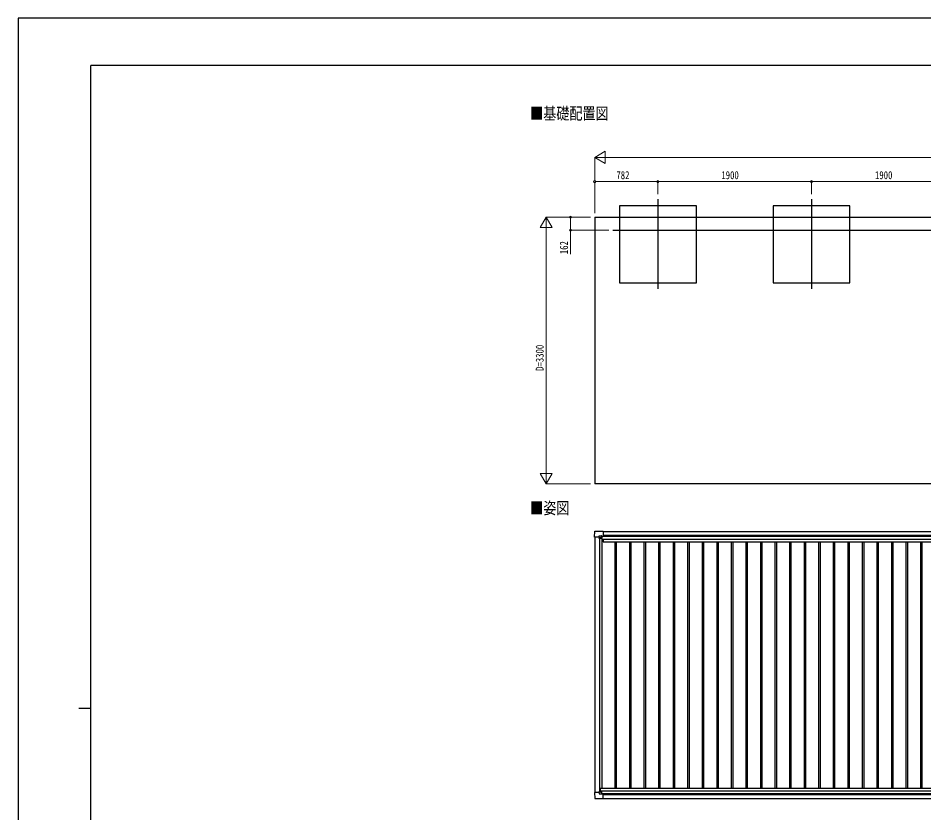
# Model space of a CAD drawing. Units: millimetres, scale not verified. Extents: x -12615 to 12615, y -8910 to 8910.
# Drawn here: x -12615 to -1414, y -918 to 8910 of the extents above; entities that cross this region are included whole.
import ezdxf
from ezdxf.enums import TextEntityAlignment as Align

# ---------------------------------------------------------------- set-up
doc = ezdxf.new("R2010")
doc.units = ezdxf.units.MM
doc.header["$LTSCALE"] = 30
for name, color, linetype in [('0-2_USER1', 3, 'Continuous'), ('0-3_YKK_12', 2, 'Continuous'), ('0-4_YKK_13', 4, 'Continuous'), ('0-5_YKK_A1', 4, 'Continuous'), ('0-7_YKK_ZWAK', 7, 'Continuous')]:
    doc.layers.add(name, color=color, linetype=linetype)
doc.layers.add('0-6_YKK_D', color=6, linetype='Continuous', lineweight=18)
doc.styles.add('ＭＳ ゴシック', font='')
doc.styles.get('ＭＳ ゴシック').set_extended_font_data('MS Gothic')

msp = doc.modelspace()

# ---------------------------------------------------------------- linework, layer by layer
at = {"layer": '0-3_YKK_12'}
for p, q in [((-4703.08, 6669.07), (-4703.08, 5562.42)), ((-2803.08, 6669.07), (-2803.08, 5562.42)), ((-5261.75, 6287.81), (4874.88, 6287.81))]:
    msp.add_line(p, q, dxfattribs=at)
at = {"layer": '0-4_YKK_13'}
for p, q in [((-5488.18, 2490.83), (-5489, 2491.65)), ((-5429.8, 2490.83), (-5488.18, 2490.83)), ((-5429.8, 2490.83), (-5429.8, 2507.27)), ((-5429.8, 2490.83), (-5429.8, 2477.83)), ((-5428.8, 2508.27), (-5398.89, 2508.27)), ((-5404.2, 2485.29), (-5404.2, 2484.33)), ((-5398.18, 2507.97), (-5397.18, 2506.97)), ((-5397.18, 2506.97), (-5397.18, 2477.33)), ((-5397.18, 2505.17), (-5382.39, 2505.17)), ((-5382.36, 2505.17), (-5381.64, 2505.22)), ((-5382.03, 2564.18), (-5381.18, 2563.33)), ((-5381.18, 2563.33), (-5381.18, 2505.73)), ((-5381.18, 2505.73), (-5381.18, 2505.7)), ((-5488.18, -666.56), (-5489, -667.39)), ((-5429.8, -666.56), (-5488.18, -666.56)), ((-5429.8, -666.56), (-5429.8, -653.56)), ((-5429.8, -666.56), (-5429.8, -683)), ((-5404.2, -661.02), (-5404.2, -660.06)), ((-5397.18, -682.7), (-5397.18, -653.06)), ((-5428.8, -684), (-5398.89, -684)), ((-5398.18, -683.71), (-5397.18, -682.7)), ((-5397.18, -680.91), (-5382.39, -680.91)), ((-5382.36, -680.91), (-5381.64, -680.95)), ((-5382.03, -739.92), (-5381.18, -739.06)), ((-5381.18, -681.46), (-5381.18, -681.44)), ((-5381.18, -739.06), (-5381.18, -681.46))]:
    msp.add_line(p, q, dxfattribs=at)
for points in [[(-5489, 2491.65), (-5489.12, 2491.77), (-5484.71, 2563.86)], [(-5484.21, 2564.33), (-5382.18, 2564.33), (-5382.03, 2564.18)], [(-5397.68, 2476.83), (-5427.24, 2476.83), (-5428.8, 2476.83), (-5429.8, 2477.83)], [(-5406.12, 2486.25), (-5407.08, 2486.25), (-5407.08, 2487.21), (-5406.12, 2487.21)], [(-5405.16, 2488.17), (-5405.16, 2489.13), (-5404.2, 2489.13), (-5404.2, 2488.17)], [(-5404.2, 2484.33), (-5405.16, 2484.33), (-5405.16, 2485.29)], [(-5403.24, 2487.21), (-5402.28, 2487.21), (-5402.28, 2486.25), (-5403.24, 2486.25)], [(-5489, -667.39), (-5489.12, -667.5), (-5484.71, -739.59)], [(-5397.68, -652.56), (-5427.24, -652.56), (-5428.8, -652.56), (-5429.8, -653.56)], [(-5406.12, -661.98), (-5407.08, -661.98), (-5407.08, -662.94), (-5406.12, -662.94)], [(-5404.2, -660.06), (-5405.16, -660.06), (-5405.16, -661.02)], [(-5405.16, -663.9), (-5405.16, -664.86), (-5404.2, -664.86), (-5404.2, -663.9)], [(-5403.24, -662.94), (-5402.28, -662.94), (-5402.28, -661.98), (-5403.24, -661.98)], [(-5484.21, -740.06), (-5382.18, -740.06), (-5382.03, -739.92)]]:
    msp.add_lwpolyline(points, dxfattribs=at)
for centre in [(-5404.68, 2486.73), (-5404.68, -662.46)]:
    msp.add_circle(centre, 5.3, dxfattribs=at)
for centre, radius, start, end in [((-5484.21, 2563.83), 0.5, 90, 176.5), ((-5406.12, 2488.17), 0.96, 270, 0), ((-5406.12, 2485.29), 0.96, 0, 90), ((-5403.24, 2488.17), 0.96, 180, 270), ((-5403.24, 2485.29), 0.96, 90, 180), ((-5397.68, 2477.33), 0.5, 270, 315), ((-5397.68, 2477.33), 0.5, 315, 0), ((-5382.39, 2505.67), 0.5, 270, 273.5), ((-5406.12, -661.02), 0.96, 270, 0), ((-5406.12, -663.9), 0.96, 0, 90), ((-5403.24, -661.02), 0.96, 180, 270), ((-5403.24, -663.9), 0.96, 90, 180), ((-5397.68, -653.06), 0.5, 45, 90), ((-5397.68, -653.06), 0.5, 0, 45), ((-5484.21, -739.56), 0.5, 183.5, 270), ((-5382.39, -681.41), 0.5, 86.5, 90)]:
    msp.add_arc(centre, radius, start, end, dxfattribs=at)
for centre, major_axis, ratio, start_param, end_param in [((-5428.8, 2507.26), (-0.71, 0.71), 0.99628, 5.49965061, 7.06672), ((-5398.89, 2507.26), (0, 1), 0.998135, 5.49778714, 6.28318531), ((-5381.68, 2505.72), (0.368, -0.347), 0.974973, 5.45460589, 7.02540222), ((-5428.8, -683), (-0.71, -0.71), 0.99628, 5.49965061, 7.06672), ((-5398.89, -683), (0, -1), 0.998135, 6.28318531, 7.06858347), ((-5381.68, -681.45), (0.368, 0.347), 0.974973, 5.5409684, 7.11176473)]:
    msp.add_ellipse(centre, major_axis=major_axis, ratio=ratio, start_param=start_param, end_param=end_param, dxfattribs=at)
at = {"layer": '0-5_YKK_A1'}
for p, q in [((-5485.18, 6449.62), (5099.02, 6449.62)), ((-5485.18, 6449.62), (-5485.18, 3149.62)), ((5099.02, 3149.62), (-5485.18, 3149.62)), ((-5485.18, 2490.83), (-5485.18, -666.56)), ((-5425.18, 2476.83), (-5425.18, -652.56)), ((-5398.18, 2476.83), (-5398.18, -610.89)), ((-5397.18, 2503.81), (-200.58, 2503.81)), ((-5397.18, 2502.02), (-200.58, 2502.02)), ((-5381.18, 2561.2), (-200.58, 2561.2)), ((-5381.18, 2515.14), (-200.58, 2515.14)), ((-5379.18, 2468.48), (-230.08, 2468.48)), ((-5379.18, 2468.48), (-5379.18, 2433.63)), ((-5398.18, 2446.2), (-5379.18, 2446.2)), ((-5379.18, 2433.63), (-230.08, 2433.63)), ((-5235.18, 2433.63), (-5235.18, -610.89)), ((-5217.39, 2433.63), (-5217.39, -610.89)), ((-5055.18, 2433.63), (-5055.18, -610.89)), ((-5037.39, 2433.63), (-5037.39, -610.89)), ((-4875.18, 2433.63), (-4875.18, -610.89)), ((-4857.39, 2433.63), (-4857.39, -610.89)), ((-4695.18, 2433.63), (-4695.18, -610.89)), ((-4677.39, 2433.63), (-4677.39, -610.89)), ((-4515.18, 2433.63), (-4515.18, -610.89)), ((-4497.39, 2433.63), (-4497.39, -610.89)), ((-4335.18, 2433.63), (-4335.18, -610.89)), ((-4317.39, 2433.63), (-4317.39, -610.89)), ((-4155.18, 2433.63), (-4155.18, -610.89)), ((-4137.39, 2433.63), (-4137.39, -610.89)), ((-3975.18, 2433.63), (-3975.18, -610.89)), ((-3957.39, 2433.63), (-3957.39, -610.89)), ((-3795.18, 2433.63), (-3795.18, -610.89)), ((-3777.39, 2433.63), (-3777.39, -610.89)), ((-3615.18, 2433.63), (-3615.18, -610.89)), ((-3597.39, 2433.63), (-3597.39, -610.89)), ((-3435.18, 2433.63), (-3435.18, -610.89)), ((-3417.39, 2433.63), (-3417.39, -610.89)), ((-3255.18, 2433.63), (-3255.18, -610.89)), ((-3237.39, 2433.63), (-3237.39, -610.89)), ((-3075.18, 2433.63), (-3075.18, -610.89)), ((-3057.39, 2433.63), (-3057.39, -610.89)), ((-2895.18, 2433.63), (-2895.18, -610.89)), ((-2877.39, 2433.63), (-2877.39, -610.89)), ((-2715.18, 2433.63), (-2715.18, -610.89)), ((-2697.39, 2433.63), (-2697.39, -610.89)), ((-2535.18, 2433.63), (-2535.18, -610.89)), ((-2517.39, 2433.63), (-2517.39, -610.89)), ((-2355.18, 2433.63), (-2355.18, -610.89)), ((-2337.39, 2433.63), (-2337.39, -610.89)), ((-2175.18, 2433.63), (-2175.18, -610.89)), ((-2157.39, 2433.63), (-2157.39, -610.89)), ((-1995.18, 2433.63), (-1995.18, -610.89)), ((-1977.39, 2433.63), (-1977.39, -610.89)), ((-1815.18, 2433.63), (-1815.18, -610.89)), ((-1797.39, 2433.63), (-1797.39, -610.89)), ((-1635.18, 2433.63), (-1635.18, -610.89)), ((-1617.39, 2433.63), (-1617.39, -610.89)), ((-1455.18, 2433.63), (-1455.18, -610.89)), ((-1437.39, 2433.63), (-1437.39, -610.89)), ((-5418.08, -610.89), (-221.08, -610.89)), ((-5418.08, -610.89), (-5418.08, -652.56)), ((-5418.08, -645.57), (-223.08, -645.57)), ((-5397.18, -677.71), (-223.08, -677.71)), ((-5381.18, -690.47), (-200.58, -690.47)), ((-5381.18, -738.8), (-200.58, -738.8))]:
    msp.add_line(p, q, dxfattribs=at)
for points in [[(-5177.88, 5637.81), (-4227.88, 5637.81), (-4227.88, 6587.81), (-5177.88, 6587.81)], [(-3277.88, 5637.81), (-2327.88, 5637.81), (-2327.88, 6587.81), (-3277.88, 6587.81)]]:
    msp.add_lwpolyline(points, close=True, dxfattribs=at)
at = {"layer": '0-6_YKK_D', "color": 1}
for p, q in [((-5485.18, 7187.81), (-5355.28, 7262.81)), ((-5485.18, 6499.62), (-5485.18, 7188.81)), ((-5485.18, 7187.81), (-5355.28, 7112.81)), ((-5485.18, 7187.81), (-5225.38, 7187.81)), ((-5355.28, 7112.81), (-5355.28, 7262.81)), ((-5335.18, 7187.81), (4949.02, 7187.81)), ((-5485.18, 6500.62), (-5485.18, 6888.81)), ((-4703.08, 6887.81), (-5485.18, 6887.81)), ((-4703.08, 6731.19), (-4703.08, 6888.81)), ((-4703.08, 6731.19), (-4703.08, 6888.81)), ((-4703.08, 6887.81), (-2803.08, 6887.81)), ((-2803.08, 6731.19), (-2803.08, 6888.81)), ((-2803.08, 6731.19), (-2803.08, 6888.81)), ((-2803.08, 6887.81), (-903.22, 6887.81)), ((-6085.18, 6449.62), (-6160.18, 6319.71)), ((-5535.18, 6449.62), (-6086.18, 6449.62)), ((-6085.18, 6449.62), (-6010.18, 6319.71)), ((-6085.18, 6449.62), (-6085.18, 6189.81)), ((-5535.18, 6449.62), (-5786.18, 6449.62)), ((-6160.18, 6319.71), (-6010.18, 6319.71)), ((-6085.18, 3299.62), (-6085.18, 6299.62)), ((-5311.75, 6287.81), (-5786.18, 6287.81)), ((-6085.18, 3149.62), (-6085.18, 3409.43)), ((-6085.18, 3149.62), (-6160.18, 3279.52)), ((-6010.18, 3279.52), (-6160.18, 3279.52)), ((-6085.18, 3149.62), (-6010.18, 3279.52)), ((-5535.18, 3149.62), (-6086.18, 3149.62))]:
    msp.add_line(p, q, dxfattribs=at)
msp.add_lwpolyline([(-5785.18, 6449.62), (-5785.18, 6287.81), (-5785.18, 5990.01)], dxfattribs=at)
for centre in [(-5485.18, 6887.81), (-4703.08, 6887.81), (-4703.08, 6887.81), (-2803.08, 6887.81), (-2803.08, 6887.81), (-5785.18, 6449.62), (-5785.18, 6287.81)]:
    msp.add_circle(centre, 12.75, dxfattribs=at)
at = {"layer": '0-7_YKK_ZWAK'}
for p, q in [((11685.06, 8325), (-11714.94, 8325)), ((-11714.94, -7575), (-11714.94, 8325)), ((-11864.94, 375), (-11714.94, 375))]:
    msp.add_line(p, q, dxfattribs=at)
msp.add_lwpolyline([(-12615, -8910), (12615, -8910), (12615, 8910), (-12615, 8910)], close=True, dxfattribs=at)

# ---------------------------------------------------------------- texts
at = {"layer": '0-2_USER1', "style": 'ＭＳ ゴシック', "width": 0.8}
for s, p in [('■基礎配置図', (-6282.53, 7612.23)), ('■姿図', (-6282.53, 2733.16))]:
    msp.add_text(s, height=148.1, dxfattribs=at).set_placement(p, align=Align.BOTTOM_LEFT)
at = {"layer": '0-6_YKK_D', "color": 1, "style": 'ＭＳ ゴシック', "width": 0.8}
for s, p in [('782', (-5216.53, 6888.81)), ('1900', (-3918.68, 6888.81)), ('1900', (-2018.75, 6888.81))]:
    msp.add_text(s, height=98.97, dxfattribs=at).set_placement(p, align=Align.BOTTOM_LEFT)
for s, p in [('162', (-5786.18, 5991.01)), ('D=3300', (-6086.18, 4547.62))]:
    msp.add_text(s, height=98.97, rotation=90, dxfattribs=at).set_placement(p, align=Align.BOTTOM_LEFT)

doc.saveas('drawing.dxf')
